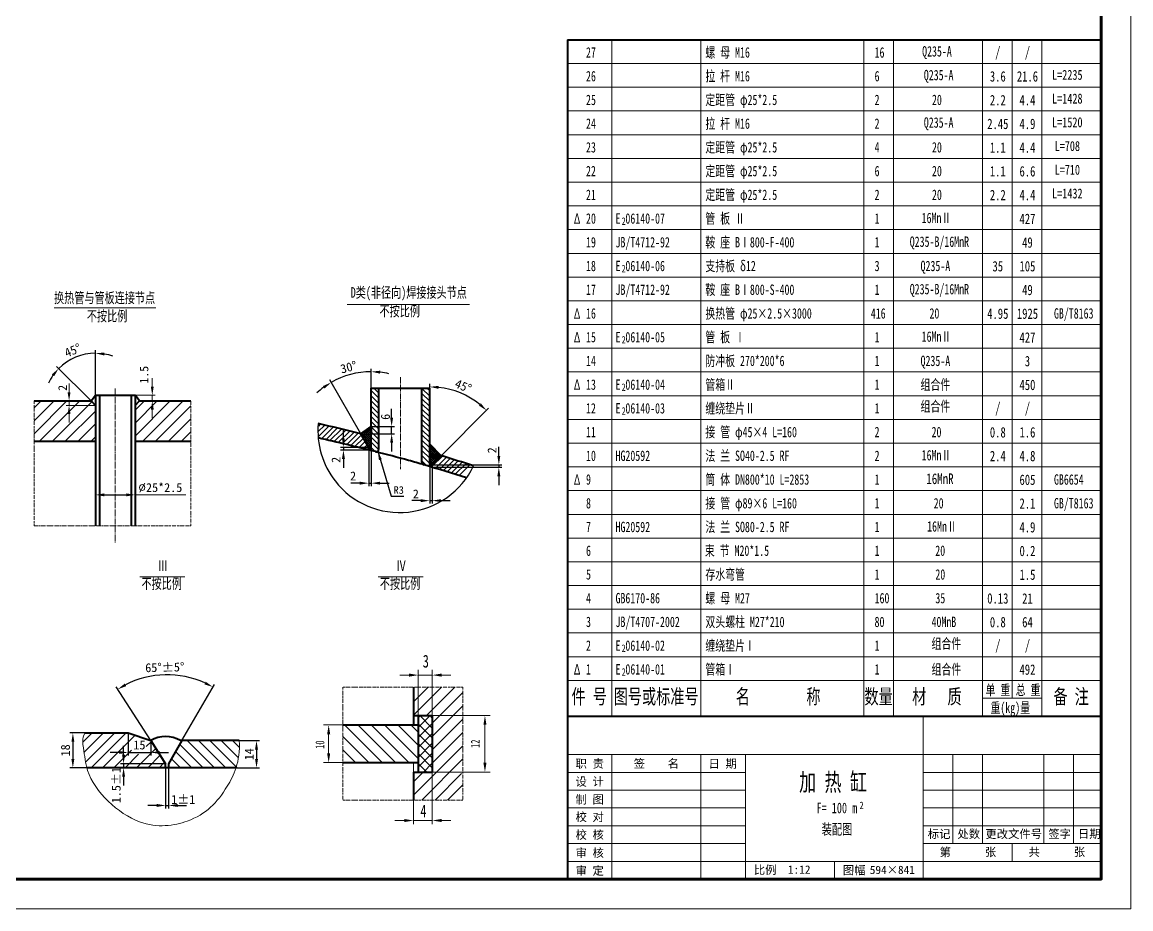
# Model space of a CAD drawing. Extents: x 0 to 23518, y -2902 to 4226.
# Drawn here: x 19031 to 23518, y -2902 to 686 of the extents above; entities that cross this region are included whole.
import ezdxf
from ezdxf.enums import TextEntityAlignment as Align

# ---------------------------------------------------------------- set-up
doc = ezdxf.new("R2010")
doc.units = 0
doc.header["$LTSCALE"] = 10
doc.header["$PDMODE"] = 1
for name, pattern in [('DASHDOT-M', [36, 30, -3, 0, -3]), ('JXX-S', [1.7, 0.9, -0.2, 0.1, -0.2, 0.1, -0.2]), ('ZXX-L', [3.28, 2.5, -0.3, 0.18, -0.3])]:
    doc.linetypes.add(name, pattern=pattern)
doc.layers.get('0').update_dxf_attribs({"color": 4, "linetype": 'CONTINUOUS'})
doc.layers.get('Defpoints').update_dxf_attribs({"linetype": 'CONTINUOUS'})
for name, color, linetype in [('5剖面线层', 2, 'CONTINUOUS'), ('CDR_DIM', 7, 'CONTINUOUS'), ('CDR_DWG3', 1, 'DASHDOT-M')]:
    doc.layers.add(name, color=color, linetype=linetype)
for name, color, linetype, lineweight in [('A 粗实线', 1, 'CONTINUOUS', 40), ('B 细实线', 7, 'CONTINUOUS', 18), ('C 文 字', 2, 'CONTINUOUS', 20), ('E 长中心线', 3, 'ZXX-L', 18), ('H 短双点线', 3, 'JXX-S', 18), ('J 标注尺寸', 2, 'CONTINUOUS', 18)]:
    doc.layers.add(name, color=color, linetype=linetype, lineweight=lineweight)
doc.styles.add('HZTXT', font='SIMFANG.TTF', dxfattribs={"width": 0.75})
doc.styles.get("Standard").update_dxf_attribs({"font": 'SIMFANG.TTF'})
doc.styles.add('style2', font='SIMFANG.TTF', dxfattribs={"width": 0.7})
doc.styles.add('标题中文', font='SIMFANG.TTF', dxfattribs={"width": 0.7})
doc.dimstyles.new('通用标注4.0', dxfattribs={"dimscale": 12, "dimtxt": 3, "dimasz": 3, "dimexe": 1, "dimexo": 0, "dimgap": 1, "dimtad": 1, "dimdec": 0, "dimzin": 0, "dimdsep": 46, "dimtxsty": 'Standard', "dimcen": 0, "dimadec": 0, "dimazin": 0, "dimtfac": 0.375, "dimtdec": 0, "dimtmove": 2, "dimatfit": 3, "dimfxl": 0, "dimtzin": 0, "dimarcsym": 0})

# ---------------------------------------------------------------- blocks, each defined once
blk = doc.blocks.new('*D66')
at = {"layer": 'C 文 字', "color": 0, "lineweight": -2}
for p, q in [((19551.3, -2221.2), (19411.3, -2003.4)), ((19677.5, -2221.2), (19808.7, -1993.9))]:
    blk.add_line(p, q, dxfattribs=at)
blk.add_arc((19617.8, -2324.6), 369.8, 65.5793, 117.1555, dxfattribs=at)
at = {"layer": 'C 文 字', "color": 0}
for points in [[(19452, -2000.7), (19446, -1990.3), (19417.8, -2013.5)], [(19773.4, -1982.5), (19767.9, -1993.2), (19802.7, -2004.3)]]:
    blk.add_solid(points, dxfattribs=at)
at = {"layer": 'Defpoints', "color": 0}
for p in [(19676.2, -1959.4), (19551.3, -2221.2), (19677.5, -2221.2), (19611.3, -2314.6), (19623.6, -2314.6)]:
    blk.add_point(p, dxfattribs=at)
at = {"layer": 'C 文 字', "color": 0, "insert": (19608.2, -1924.9), "char_height": 36, "attachment_point": 5, "rotation": 1.3674}
blk.add_mtext('65°±5°', dxfattribs=at)
blk = doc.blocks.new('*D67')
at = {"layer": 'C 文 字', "color": 0, "lineweight": -2}
for p, q in [((19285.4, -2189.9), (19224.1, -2189.9)), ((19236.1, -2225.9), (19236.1, -2295.3)), ((19292.8, -2331.3), (19224.1, -2331.3))]:
    blk.add_line(p, q, dxfattribs=at)
at = {"layer": 'C 文 字', "color": 0}
for points in [[(19230.1, -2225.9), (19242.1, -2225.9), (19236.1, -2189.9)], [(19230.1, -2295.3), (19242.1, -2295.3), (19236.1, -2331.3)]]:
    blk.add_solid(points, dxfattribs=at)
at = {"layer": 'Defpoints', "color": 0}
for p in [(19285.4, -2189.9), (19236.1, -2331.3), (19292.8, -2331.3)]:
    blk.add_point(p, dxfattribs=at)
at = {"layer": 'C 文 字', "color": 0, "insert": (19206.1, -2260.6), "char_height": 36, "attachment_point": 5, "rotation": 90}
blk.add_mtext('18', dxfattribs=at)
blk = doc.blocks.new('*D68')
at = {"layer": 'C 文 字', "color": 0, "lineweight": -2}
for p, q in [((19893.8, -2221.2), (19991.3, -2221.2)), ((19979.3, -2257.2), (19979.3, -2295.3)), ((19886.9, -2331.3), (19991.3, -2331.3))]:
    blk.add_line(p, q, dxfattribs=at)
at = {"layer": 'C 文 字', "color": 0}
for points in [[(19973.3, -2257.2), (19985.3, -2257.2), (19979.3, -2221.2)], [(19973.3, -2295.3), (19985.3, -2295.3), (19979.3, -2331.3)]]:
    blk.add_solid(points, dxfattribs=at)
at = {"layer": 'Defpoints', "color": 0}
for p in [(19893.8, -2221.2), (19886.9, -2331.3), (19979.3, -2331.3)]:
    blk.add_point(p, dxfattribs=at)
at = {"layer": 'C 文 字', "color": 0, "insert": (19949.3, -2276.2), "char_height": 36, "attachment_point": 5, "rotation": 90}
blk.add_mtext('14', dxfattribs=at)
blk = doc.blocks.new('*D69')
at = {"layer": 'C 文 字', "color": 0, "lineweight": -2}
for p, q in [((19459.5, -2189.9), (19459.5, -2281.2)), ((19551.3, -2221.2), (19551.3, -2281.2)), ((19423.5, -2269.2), (19387.5, -2269.2)), ((19459.5, -2269.2), (19551.3, -2269.2)), ((19587.3, -2269.2), (19623.3, -2269.2))]:
    blk.add_line(p, q, dxfattribs=at)
at = {"layer": 'C 文 字', "color": 0}
for points in [[(19423.5, -2263.2), (19423.5, -2275.2), (19459.5, -2269.2)], [(19587.3, -2263.2), (19587.3, -2275.2), (19551.3, -2269.2)]]:
    blk.add_solid(points, dxfattribs=at)
at = {"layer": 'Defpoints', "color": 0}
for p in [(19459.5, -2189.9), (19551.3, -2221.2), (19551.3, -2269.2)]:
    blk.add_point(p, dxfattribs=at)
at = {"layer": 'C 文 字', "color": 0, "insert": (19505.4, -2239.2), "char_height": 36, "attachment_point": 5}
blk.add_mtext('15', dxfattribs=at)
blk = doc.blocks.new('*D70')
at = {"layer": 'C 文 字', "color": 0, "lineweight": -2}
for p, q in [((19611.3, -2331.3), (19611.3, -2495.5)), ((19623.6, -2331.3), (19623.6, -2495.5)), ((19575.3, -2483.5), (19539.3, -2483.5)), ((19611.3, -2483.5), (19623.6, -2483.5)), ((19659.6, -2483.5), (19695.6, -2483.5))]:
    blk.add_line(p, q, dxfattribs=at)
at = {"layer": 'C 文 字', "color": 0}
for points in [[(19575.3, -2477.5), (19575.3, -2489.5), (19611.3, -2483.5)], [(19659.6, -2477.5), (19659.6, -2489.5), (19623.6, -2483.5)]]:
    blk.add_solid(points, dxfattribs=at)
at = {"layer": 'Defpoints', "color": 0}
for p in [(19611.3, -2331.3), (19623.6, -2331.3), (19623.6, -2483.5)]:
    blk.add_point(p, dxfattribs=at)
at = {"layer": 'C 文 字', "color": 0, "insert": (19682.9, -2459.1), "char_height": 36, "attachment_point": 5}
blk.add_mtext('1±1', dxfattribs=at)
blk = doc.blocks.new('*D71')
at = {"layer": 'C 文 字', "color": 0, "lineweight": -2}
for p, q in [((19441.3, -2278.6), (19441.3, -2242.6)), ((19611.3, -2314.6), (19429.3, -2314.6)), ((19611.3, -2331.3), (19429.3, -2331.3)), ((19441.3, -2314.6), (19441.3, -2331.3)), ((19441.3, -2367.3), (19441.3, -2403.3))]:
    blk.add_line(p, q, dxfattribs=at)
at = {"layer": 'C 文 字', "color": 0}
for points in [[(19435.3, -2278.6), (19447.3, -2278.6), (19441.3, -2314.6)], [(19435.3, -2367.3), (19447.3, -2367.3), (19441.3, -2331.3)]]:
    blk.add_solid(points, dxfattribs=at)
at = {"layer": 'Defpoints', "color": 0}
for p in [(19441.3, -2331.3), (19611.3, -2314.6), (19611.3, -2331.3)]:
    blk.add_point(p, dxfattribs=at)
at = {"layer": 'C 文 字', "color": 0, "insert": (19411.9, -2401.1), "char_height": 36, "attachment_point": 5, "rotation": 90}
blk.add_mtext('1.5±1', dxfattribs=at)
blk = doc.blocks.new('*X72')
at = {"color": 0}
for p, q in [((3245, 945), (3300.5, 1000.6)), ((3262.2, 933.9), (3322.2, 994)), ((3283.9, 927.4), (3343.8, 987.3)), ((3305.6, 920.7), (3365.4, 980.6)), ((3327.2, 914.1), (3386.9, 973.8)), ((3348.8, 907.4), (3408.4, 967.1)), ((3370.4, 900.7), (3429.9, 960.3)), ((3391.9, 894), (3451.4, 953.4))]:
    blk.add_line(p, q, dxfattribs=at)
blk = doc.blocks.new('*X73')
at = {"color": 0}
for p, q in [((3286, 414.7), (3286.3, 415)), ((3286, 403.3), (3292, 409.4)), ((3345.4, 348.6), (3286, 408)), ((3286, 392), (3297.6, 403.7)), ((3286, 380.7), (3303.3, 398.1)), ((3339.7, 342.9), (3286, 396.7)), ((3286, 369.4), (3309, 392.5)), ((3286, 358.1), (3314.7, 386.8)), ((3334, 337.3), (3286, 385.4)), ((3286, 346.8), (3320.4, 381.2)), ((3286, 335.5), (3326.1, 375.6)), ((3328.4, 331.6), (3286, 374.1)), ((3286, 324.2), (3331.8, 369.9)), ((3286, 312.8), (3337.4, 364.3)), ((3322.7, 326), (3286, 362.8)), ((3286, 301.5), (3343.1, 358.7)), ((3317.1, 320.3), (3286, 351.4)), ((3311.4, 314.7), (3286, 340.1)), ((3305.8, 309), (3286, 328.8)), ((3300.1, 303.3), (3286, 317.5)), ((3300, 292.2), (3286, 306.2)), ((3288.4, 292.7), (3348.8, 353.1)), ((3288.1, 292.8), (3286, 294.9)), ((3297.1, 290.1), (3300, 292.9))]:
    blk.add_line(p, q, dxfattribs=at)
blk = doc.blocks.new('*X74')
at = {"color": 0}
for p, q in [((2877.2, 443.4), (2821.2, 499.4)), ((2822.4, 494.1), (2841.1, 512.9)), ((2826.5, 487), (2875.9, 536.3)), ((2877.2, 454.8), (2827.9, 504)), ((2830.6, 479.8), (2877.2, 526.3)), ((2877.2, 466.1), (2834.7, 508.6)), ((2834.8, 472.6), (2877.2, 515)), ((2838.9, 465.4), (2877.2, 503.7)), ((2877.2, 477.4), (2841.4, 513.1)), ((2843.1, 458.3), (2877.2, 492.4)), ((2877.2, 488.7), (2848.2, 517.7)), ((2877.2, 500), (2855, 522.2)), ((2877.2, 511.3), (2861.7, 526.8)), ((2877.2, 522.6), (2868.5, 531.3)), ((2877.2, 534), (2875.2, 535.9)), ((2877.2, 432.1), (2832.2, 477.1)), ((2847.2, 451.1), (2877.2, 481)), ((2877.2, 420.8), (2847.6, 450.3)), ((2851.3, 443.9), (2877.2, 469.7)), ((2855.5, 436.7), (2877.2, 458.4)), ((2859.6, 429.6), (2877.2, 447.1)), ((2863.2, 421.8), (2877.2, 435.8)), ((2863.2, 410.5), (2877.2, 424.5)), ((2877.2, 409.5), (2863.2, 423.5)), ((2866.8, 408.5), (2863.2, 412.2)), ((2871.4, 407.4), (2877.2, 413.2))]:
    blk.add_line(p, q, dxfattribs=at)
blk = doc.blocks.new('*D75')
at = {"layer": 'C 文 字', "color": 0, "lineweight": -2}
for p, q in [((20443.7, -794.8), (20443.7, -716.6)), ((20401.2, -979.4), (20275.5, -761.6))]:
    blk.add_line(p, q, dxfattribs=at)
for start, end in [(90, 120), (77.2733, 83.6366), (126.3634, 132.7267)]:
    blk.add_arc((20443.7, -1052.9), 324.3, start, end, dxfattribs=at)
at = {"layer": 'C 文 字', "color": 0}
for points in [[(20479.3, -736.5), (20479.9, -724.6), (20443.7, -728.6)], [(20248.1, -786.7), (20254.7, -796.7), (20281.5, -772)]]:
    blk.add_solid(points, dxfattribs=at)
at = {"layer": 'Defpoints', "color": 0}
for p in [(20387.3, -733.5), (20443.7, -794.8), (20401.2, -979.4), (20433.3, -1034.9), (20443.7, -1047.9)]:
    blk.add_point(p, dxfattribs=at)
at = {"layer": 'C 文 字', "color": 0, "insert": (20352, -710.6), "char_height": 36, "attachment_point": 5, "rotation": 15}
blk.add_mtext('30°', dxfattribs=at)
blk = doc.blocks.new('*D76')
at = {"layer": 'C 文 字', "color": 0, "lineweight": -2}
for p, q in [((20680.1, -794.8), (20680.1, -777.9)), ((20727, -1068.5), (20918.8, -876.8))]:
    blk.add_line(p, q, dxfattribs=at)
blk.add_arc((20680.1, -1115.4), 325.5, 51.3399, 83.6601, dxfattribs=at)
at = {"layer": 'C 文 字', "color": 0}
for points in [[(20715.7, -797.9), (20716.4, -785.9), (20680.1, -789.9)], [(20887.4, -856.8), (20879.4, -865.7), (20910.3, -885.3)]]:
    blk.add_solid(points, dxfattribs=at)
at = {"layer": 'Defpoints', "color": 0}
for p in [(20680.1, -794.8), (20842.9, -833.5), (20727, -1068.5), (20680.1, -1112.3), (20690.5, -1105.1)]:
    blk.add_point(p, dxfattribs=at)
at = {"layer": 'C 文 字', "color": 0, "insert": (20816.1, -787), "char_height": 36, "attachment_point": 5, "rotation": 337.5}
blk.add_mtext('45°', dxfattribs=at)
blk = doc.blocks.new('*D78')
at = {"layer": 'C 文 字', "color": 0, "lineweight": -2}
for p, q in [((20433.3, -1045.3), (20433.3, -1191.6)), ((20443.7, -1047.9), (20443.7, -1191.6)), ((20397.3, -1179.6), (20361.3, -1179.6)), ((20433.3, -1179.6), (20443.7, -1179.6)), ((20479.7, -1179.6), (20515.7, -1179.6))]:
    blk.add_line(p, q, dxfattribs=at)
at = {"layer": 'C 文 字', "color": 0}
for points in [[(20397.3, -1173.6), (20397.3, -1185.6), (20433.3, -1179.6)], [(20479.7, -1173.6), (20479.7, -1185.6), (20443.7, -1179.6)]]:
    blk.add_solid(points, dxfattribs=at)
at = {"layer": 'Defpoints', "color": 0}
for p in [(20433.3, -1045.3), (20443.7, -1047.9), (20443.7, -1179.6)]:
    blk.add_point(p, dxfattribs=at)
at = {"layer": 'C 文 字', "color": 0, "insert": (20370.2, -1150.6), "char_height": 36, "attachment_point": 5}
blk.add_mtext('2', dxfattribs=at)
blk = doc.blocks.new('*D79')
at = {"layer": 'C 文 字', "color": 0, "lineweight": -2}
for p, q in [((20331.1, -998.9), (20331.1, -962.9)), ((20433.3, -1034.9), (20319.1, -1034.9)), ((20433.3, -1045.6), (20319.1, -1045.6)), ((20331.1, -1034.9), (20331.1, -1045.6)), ((20331.1, -1081.6), (20331.1, -1117.6))]:
    blk.add_line(p, q, dxfattribs=at)
at = {"layer": 'C 文 字', "color": 0}
for points in [[(20325.1, -998.9), (20337.1, -998.9), (20331.1, -1034.9)], [(20325.1, -1081.6), (20337.1, -1081.6), (20331.1, -1045.6)]]:
    blk.add_solid(points, dxfattribs=at)
at = {"layer": 'Defpoints', "color": 0}
for p in [(20331.1, -1045.6), (20433.3, -1034.9), (20433.3, -1045.6)]:
    blk.add_point(p, dxfattribs=at)
at = {"layer": 'C 文 字', "color": 0, "insert": (20301.2, -1085.3), "char_height": 36, "attachment_point": 5, "rotation": 90}
blk.add_mtext('2', dxfattribs=at)
blk = doc.blocks.new('*D80')
at = {"layer": 'C 文 字', "color": 0, "lineweight": -2}
for p, q in [((20680.1, -1112.3), (20680.1, -1262.3)), ((20690.5, -1115.4), (20690.5, -1262.3)), ((20644.1, -1250.3), (20608.1, -1250.3)), ((20680.1, -1250.3), (20690.5, -1250.3)), ((20726.5, -1250.3), (20762.5, -1250.3))]:
    blk.add_line(p, q, dxfattribs=at)
at = {"layer": 'C 文 字', "color": 0}
for points in [[(20644.1, -1244.3), (20644.1, -1256.3), (20680.1, -1250.3)], [(20726.5, -1244.3), (20726.5, -1256.3), (20690.5, -1250.3)]]:
    blk.add_solid(points, dxfattribs=at)
at = {"layer": 'Defpoints', "color": 0}
for p in [(20680.1, -1112.3), (20690.5, -1115.4), (20690.5, -1250.3)]:
    blk.add_point(p, dxfattribs=at)
at = {"layer": 'C 文 字', "color": 0, "insert": (20624.1, -1223.2), "char_height": 36, "attachment_point": 5}
blk.add_mtext('2', dxfattribs=at)
blk = doc.blocks.new('*D81')
at = {"layer": 'C 文 字', "color": 0, "lineweight": -2}
for p, q in [((20960.1, -1069), (20960.1, -1033)), ((20690.5, -1115.4), (20972.1, -1115.4)), ((20690.6, -1105), (20972.1, -1105)), ((20960.1, -1105), (20960.1, -1115.4)), ((20960.1, -1151.4), (20960.1, -1187.4))]:
    blk.add_line(p, q, dxfattribs=at)
at = {"layer": 'C 文 字', "color": 0}
for points in [[(20954.1, -1069), (20966.1, -1069), (20960.1, -1105)], [(20954.1, -1151.4), (20966.1, -1151.4), (20960.1, -1115.4)]]:
    blk.add_solid(points, dxfattribs=at)
at = {"layer": 'Defpoints', "color": 0}
for p in [(20690.5, -1115.4), (20690.6, -1105), (20960.1, -1115.4)]:
    blk.add_point(p, dxfattribs=at)
at = {"layer": 'C 文 字', "color": 0, "insert": (20932.4, -1046.6), "char_height": 36, "attachment_point": 5, "rotation": 90}
blk.add_mtext('2', dxfattribs=at)
blk = doc.blocks.new('*D82')
at = {"layer": 'C 文 字', "color": 0, "lineweight": -2}
for p, q in [((20526.2, -914.8), (20526.2, -878.8)), ((20401.2, -979.4), (20538.2, -979.4)), ((20443.7, -950.8), (20538.2, -950.8)), ((20526.2, -979.4), (20526.2, -950.8)), ((20526.2, -1015.4), (20526.2, -1051.4))]:
    blk.add_line(p, q, dxfattribs=at)
at = {"layer": 'C 文 字', "color": 0}
for points in [[(20520.2, -914.8), (20532.2, -914.8), (20526.2, -950.8)], [(20520.2, -1015.4), (20532.2, -1015.4), (20526.2, -979.4)]]:
    blk.add_solid(points, dxfattribs=at)
at = {"layer": 'Defpoints', "color": 0}
for p in [(20401.2, -979.4), (20443.7, -950.8), (20526.2, -950.8)]:
    blk.add_point(p, dxfattribs=at)
at = {"layer": 'C 文 字', "color": 0, "insert": (20501.2, -911.2), "char_height": 36, "attachment_point": 5, "rotation": 90}
blk.add_mtext('6', dxfattribs=at)
blk = doc.blocks.new('*D88')
at = {"layer": 'C 文 字', "color": 0, "lineweight": -2}
for p, q in [((19327.6, -823.9), (19327.6, -642)), ((19309.7, -846.7), (19170.2, -707.2))]:
    blk.add_line(p, q, dxfattribs=at)
for start, end in [(90, 135), (70.3947, 80.1973), (144.8027, 154.6053)]:
    blk.add_arc((19327.6, -864.7), 210.7, start, end, dxfattribs=at)
at = {"layer": 'C 文 字', "color": 0}
for points in [[(19363, -663.1), (19364, -651.1), (19327.6, -654)], [(19150.9, -739.4), (19160, -747.1), (19178.6, -715.7)]]:
    blk.add_solid(points, dxfattribs=at)
at = {"layer": 'Defpoints', "color": 0}
for p in [(19273.1, -661.2), (19309.7, -846.7), (19327.6, -823.9), (19327.6, -864.7), (19327.6, -1352.8)]:
    blk.add_point(p, dxfattribs=at)
at = {"layer": 'C 文 字', "color": 0, "insert": (19235.5, -642.3), "char_height": 36, "attachment_point": 5, "rotation": 22.5}
blk.add_mtext('45°', dxfattribs=at)
blk = doc.blocks.new('*D120')
at = {"layer": 'C 文 字', "color": 0, "lineweight": -2}
for p, q in [((19327.6, -1226.9), (19327.6, -1214.9)), ((19363.6, -1226.9), (19451.8, -1226.9)), ((19487.8, -1226.9), (19487.8, -1214.9))]:
    blk.add_line(p, q, dxfattribs=at)
at = {"layer": 'C 文 字', "color": 0}
for points in [[(19363.6, -1220.9), (19363.6, -1232.9), (19327.6, -1226.9)], [(19451.8, -1220.9), (19451.8, -1232.9), (19487.8, -1226.9)]]:
    blk.add_solid(points, dxfattribs=at)
at = {"layer": 'Defpoints', "color": 0}
for p in [(19327.6, -1226.9), (19487.8, -1226.9), (19487.8, -1226.9)]:
    blk.add_point(p, dxfattribs=at)
at = {"layer": 'C 文 字', "color": 0, "insert": (19590.1, -1197.7), "char_height": 36, "attachment_point": 5}
blk.add_mtext('{\\Ftxt.shx;%%c}25*2.5', dxfattribs=at)

msp = doc.modelspace()

# ---------------------------------------------------------------- hatches: boundary and pattern name
at = {"layer": '5剖面线层'}
h = msp.add_hatch(dxfattribs=at)
h.set_pattern_fill('ANSI37', color=256, scale=8.925, style=0)
h.set_pattern_definition([(135, (45106.8, -5467.19), (20.037196, 20.037196), []), (45, (45106.8, -5467.19), (20.037196, -20.037196), [])])
h.paths.add_polyline_path([(20633.7, -2348.2), (20690.8, -2348.2), (20690.8, -2119.7), (20633.7, -2119.7)])
at = {"layer": 'B 细实线'}
h = msp.add_hatch(dxfattribs=at)
h.set_pattern_fill('ANSI31', color=256, scale=2.4225, style=0)
h.set_pattern_definition([(45, (-9712.396, -3456.808), (-26.105605, 26.105605), [])])
h.paths.add_polyline_path([(19327.6, -1010), (19327.6, -864.7), (19309.7, -846.7), (19079.5, -846.7), (19079.5, -1010)])
h.paths.add_polyline_path([(19714, -1010), (19714, -846.7), (19505.8, -846.7), (19487.8, -864.7), (19487.8, -1010)])

# ---------------------------------------------------------------- linework, layer by layer
at = {"color": 0}
for p, q in [((20474.7, -835.8), (20443.7, -804.7)), ((20474.7, -814.8), (20454.7, -794.8)), ((20680.1, -827.4), (20649, -796.3)), ((20680.1, -806.4), (20668.4, -794.8)), ((20474.7, -856.7), (20443.7, -825.6)), ((20474.7, -877.6), (20443.7, -846.5)), ((20680.1, -848.3), (20649, -817.2)), ((20680.1, -869.2), (20649, -838.1)), ((20474.7, -898.5), (20443.7, -867.5)), ((20474.7, -919.5), (20443.7, -888.4)), ((20680.1, -890.1), (20649, -859.1)), ((20680.1, -911.1), (20649, -880)), ((20231, -948.3), (20238.5, -940.8)), ((20474.7, -940.4), (20443.7, -909.3)), ((20474.7, -961.3), (20443.7, -930.2)), ((20680.1, -932), (20649, -900.9)), ((20680.1, -952.9), (20649, -921.9)), ((20227.9, -972.3), (20255.5, -944.7)), ((20228.8, -992.3), (20272.5, -948.6)), ((20242.4, -999.7), (20289.5, -952.6)), ((20259.4, -1003.6), (20306.4, -956.5)), ((20276.4, -1007.5), (20323.4, -960.5)), ((20293.4, -1011.4), (20340.3, -964.6)), ((20310.4, -1015.4), (20357.1, -968.6)), ((20327.3, -1019.4), (20374, -972.7)), ((20344.2, -1023.5), (20390.8, -976.8)), ((20361, -1027.5), (20404.1, -984.4)), ((20471.9, -979.4), (20443.7, -951.2)), ((20474.7, -1003.2), (20443.7, -972.1)), ((20474.7, -982.2), (20471.9, -979.4)), ((20680.1, -973.9), (20649, -942.8)), ((20680.1, -994.8), (20649, -963.7)), ((20680.1, -1015.7), (20649, -984.6)), ((20377.9, -1031.6), (20411.8, -997.7)), ((20394.7, -1035.7), (20419.5, -1010.9)), ((20411.5, -1039.9), (20427.1, -1024.2)), ((20474.7, -1024.1), (20443.7, -993)), ((20474.7, -1045), (20443.7, -1013.9)), ((20680.1, -1036.6), (20649, -1005.6)), ((20680.1, -1057.6), (20649, -1026.5)), ((20428.2, -1044), (20433.3, -1039)), ((20461.1, -1052.3), (20443.7, -1034.9)), ((20680.1, -1078.5), (20649, -1047.4)), ((20680.1, -1099.4), (20649, -1068.3)), ((20668.7, -1108.9), (20649, -1089.3))]:
    msp.add_line(p, q, dxfattribs=at)
at = {"layer": 'A 粗实线'}
for p, q in [((21237.9, 614.3), (21237.9, -2121.7)), ((21237.9, 614.3), (23397.9, 614.3)), ((20443.7, -1047.9), (20443.7, -794.8)), ((20443.7, -794.8), (20680.1, -794.8)), ((20474.7, -1040.9), (20474.7, -794.8)), ((20649, -1094.4), (20649, -794.8)), ((20680.1, -1112.3), (20680.1, -794.8)), ((19079.5, -846.7), (19309.7, -846.7)), ((19309.7, -846.7), (19327.6, -823.9)), ((19327.6, -864.7), (19309.7, -846.7)), ((19327.6, -823.9), (19327.6, -1352.8)), ((19327.6, -823.9), (19487.8, -823.9)), ((19343.6, -823.9), (19343.6, -1352.8)), ((19471.8, -823.9), (19471.8, -1352.8)), ((19487.8, -823.9), (19487.8, -1352.8)), ((19505.8, -846.7), (19487.8, -823.9)), ((19487.8, -864.7), (19505.8, -846.7)), ((19505.8, -846.7), (19714, -846.7)), ((20401.2, -979.4), (20443.7, -950.8)), ((20401.2, -979.4), (20443.7, -950.8)), ((20433.3, -1034.9), (20401.2, -979.4)), ((20443.7, -950.8), (20443.7, -979.4)), ((19079.5, -1010), (19327.6, -1010)), ((19487.8, -1010), (19714, -1010)), ((20727, -1068.5), (20680.1, -1022.1)), ((20433.3, -1045.3), (20433.3, -1034.9)), ((20690.5, -1105.1), (20727, -1068.5)), ((20690.5, -1115.4), (20690.5, -1105.1)), ((20614.6, -2005.5), (20614.6, -2157.8)), ((20614.6, -2119.7), (20690.8, -2119.7)), ((20633.7, -2119.7), (20633.7, -2348.2)), ((20690.8, -2119.7), (20690.8, -2348.2)), ((21237.9, -2121.7), (23397.9, -2121.7)), ((19285.4, -2189.9), (19459.5, -2189.9)), ((19459.5, -2189.9), (19551.3, -2221.2)), ((20329, -2157.8), (20633.7, -2157.8)), ((19551.3, -2221.2), (19611.3, -2314.6)), ((19677.5, -2221.2), (19623.6, -2314.6)), ((19909.7, -2221.2), (19671.4, -2221.2)), ((19895.4, -2331.3), (19292.8, -2331.3)), ((19611.3, -2331.3), (19611.3, -2314.6)), ((19623.6, -2314.6), (19623.6, -2331.3)), ((20329, -2310.1), (20633.7, -2310.1)), ((20614.6, -2348.2), (20614.6, -2462.5)), ((20614.6, -2348.2), (20690.8, -2348.2))]:
    msp.add_line(p, q, dxfattribs=at)
at = {"layer": 'A 粗实线', "color": 1}
msp.add_line((21237.9, -2121.7), (21237.9, -2781.7), dxfattribs=at)
at = {"layer": 'A 粗实线', "color": 5, "lineweight": 80}
msp.add_lwpolyline([(13725.9, -2781.7), (23397.9, -2781.7), (23397.9, 4106.3), (13725.9, 4106.3)], close=True, dxfattribs=at)
at = {"layer": 'A 粗实线'}
for centre, radius, start, end in [((18160, -10076), 9368.7, 76.15905, 77.24057), ((18160, -10134), 9368.7, 75.78649, 77.24051), ((20463.2, -1040.9), 11.6, 255.7865, 0), ((18160, -10134), 9368.7, 74.93604, 75.78649), ((17992, -10029.1), 9368.7, 72.19065, 73.0306), ((17992, -10087.1), 9368.7, 73.47193, 73.86971), ((20660.6, -1094.4), 11.6, 180, 253.4719), ((17992, -10087.1), 9368.7, 72.37377, 73.47193), ((19611.3, -2324.5), 119.5, 59.8223, 120.1777)]:
    msp.add_arc(centre, radius, start, end, dxfattribs=at)
at = {"layer": 'B 细实线'}
for p, q in [((21417.9, -2121.7), (21417.9, 614.3)), ((21777.9, -2121.7), (21777.9, 614.3)), ((22437.9, -2121.7), (22437.9, 614.3)), ((22557.9, -2121.7), (22557.9, 614.3)), ((22917.9, -2121.7), (22917.9, 614.3)), ((23037.9, -2049.7), (23037.9, 614.3)), ((23157.9, -2121.7), (23157.9, 614.3)), ((21237.9, 518.3), (23397.9, 518.3)), ((21237.9, 422.3), (23397.9, 422.3)), ((21237.9, 326.3), (23397.9, 326.3)), ((21237.9, 230.3), (23397.9, 230.3)), ((21237.9, 134.3), (23397.9, 134.3)), ((21237.9, 38.3), (23397.9, 38.3)), ((21237.9, -57.7), (23397.9, -57.7)), ((21237.9, -153.7), (23397.9, -153.7)), ((21237.9, -249.7), (23397.9, -249.7)), ((21237.9, -345.7), (23397.9, -345.7)), ((21237.9, -441.7), (23397.9, -441.7)), ((21237.9, -537.7), (23397.9, -537.7)), ((21237.9, -633.7), (23397.9, -633.7)), ((21237.9, -729.7), (23397.9, -729.7)), ((21237.9, -825.7), (23397.9, -825.7)), ((21237.9, -921.7), (23397.9, -921.7)), ((21237.9, -1017.7), (23397.9, -1017.7)), ((21237.9, -1113.7), (23397.9, -1113.7)), ((21237.9, -1209.7), (23397.9, -1209.7)), ((21237.9, -1305.7), (23397.9, -1305.7)), ((21237.9, -1401.7), (23397.9, -1401.7)), ((21237.9, -1497.7), (23397.9, -1497.7)), ((21237.9, -1593.7), (23397.9, -1593.7)), ((21237.9, -1689.7), (23397.9, -1689.7)), ((21237.9, -1785.7), (23397.9, -1785.7)), ((21237.9, -1881.7), (23397.9, -1881.7)), ((20596.2, -1956.2), (20558.7, -1956.2)), ((20633.7, -2119.7), (20633.7, -1934.8)), ((20633.7, -1956.2), (20690.8, -1956.2)), ((20690.8, -2119.7), (20690.8, -1934.8)), ((20728.3, -1956.2), (20765.8, -1956.2)), ((20614.6, -2064.8), (20673.9, -2005.5)), ((20727.7, -2005.5), (20614.6, -2118.6)), ((20667.4, -2119.7), (20781.6, -2005.5)), ((21237.9, -1977.7), (23397.9, -1977.7)), ((20814.9, -2026), (20690.8, -2150.2)), ((22917.9, -2049.7), (23157.9, -2049.7)), ((20690.8, -2204), (20814.6, -2080.2)), ((20690.8, -2119.7), (20925.2, -2119.7)), ((20814.6, -2134.1), (20690.8, -2257.9)), ((22677.9, -2121.7), (22677.9, -2781.7)), ((20358.8, -2157.8), (20249.8, -2157.8)), ((20271.3, -2195.3), (20271.3, -2272.7)), ((20488.3, -2310.1), (20336, -2157.8)), ((20389.8, -2157.8), (20542.1, -2310.1)), ((20596, -2310.1), (20443.7, -2157.8)), ((20497.5, -2157.8), (20633.7, -2294)), ((20633.7, -2240.1), (20551.4, -2157.8)), ((20633.7, -2187.5), (20604, -2157.8)), ((20690.8, -2311.8), (20814.6, -2188)), ((20903.8, -2157.2), (20903.8, -2310.7)), ((20329, -2204.7), (20434.4, -2310.1)), ((20814.6, -2241.8), (20614.6, -2441.8)), ((20380.6, -2310.1), (20329, -2258.6)), ((21237.9, -2277.7), (23397.9, -2277.7)), ((21417.9, -2277.7), (21417.9, -2781.7)), ((21777.9, -2277.7), (21777.9, -2781.7)), ((21957.9, -2277.7), (21957.9, -2781.7)), ((22797.9, -2277.7), (22797.9, -2637.7)), ((22917.9, -2277.7), (22917.9, -2637.7)), ((23165.6, -2277.7), (23165.6, -2637.7)), ((23285.6, -2277.7), (23285.6, -2637.7)), ((20410.4, -2310.1), (20249.8, -2310.1)), ((20614.6, -2310.1), (20614.6, -2559.6)), ((20647.8, -2462.5), (20814.9, -2295.3)), ((20614.6, -2387.9), (20654.3, -2348.2)), ((20690.8, -2348.2), (20925.2, -2348.2)), ((20690.8, -2348.2), (20690.8, -2559.7)), ((20809.4, -2354.7), (20701.7, -2462.5)), ((21237.9, -2349.7), (21957.9, -2349.7)), ((22677.9, -2349.7), (23397.9, -2349.7)), ((20814.6, -2400.5), (20752.6, -2462.5)), ((21237.9, -2421.7), (21957.9, -2421.7)), ((22677.9, -2421.7), (23397.9, -2421.7)), ((21237.9, -2493.7), (21957.9, -2493.7)), ((22677.9, -2493.7), (23397.9, -2493.7)), ((20577.2, -2544.5), (20539.7, -2544.5)), ((20690.8, -2544.5), (20614.6, -2544.5)), ((20728.3, -2544.5), (20765.8, -2544.5)), ((21237.9, -2565.7), (21957.9, -2565.7)), ((22677.9, -2565.7), (23397.9, -2565.7)), ((21237.9, -2637.7), (21957.9, -2637.7)), ((22677.9, -2637.7), (23397.9, -2637.7)), ((23037.9, -2709.7), (23037.9, -2637.7)), ((21237.9, -2709.7), (23397.9, -2709.7)), ((22317.9, -2709.7), (22317.9, -2781.7))]:
    msp.add_line(p, q, dxfattribs=at)
msp.add_lwpolyline([(13425.9, -2901.7), (23517.9, -2901.7), (23517.9, 4226.3), (13425.9, 4226.3)], close=True, dxfattribs=at)
msp.add_open_spline([(19285.4, -2189.9), (19271.8, -2214.1), (19282.9, -2266.7), (19293.2, -2401.7), (19497.6, -2588.9), (19744.5, -2550.5), (19848.9, -2442.6), (19913.5, -2308.6), (19909.7, -2221.2)], degree=3, knots=[40.216981, 40.216981, 40.216981, 40.216981, 105.360349, 224.02849, 584.160136, 885.021441, 1320.88243, 1607.600829, 1607.600829, 1607.600829, 1607.600829], dxfattribs=at)
for points in [[(20596.2, -1949.9), (20596.2, -1962.4), (20633.7, -1956.2)], [(20728.3, -1949.9), (20728.3, -1962.4), (20690.8, -1956.2)], [(20910.1, -2157.2), (20897.6, -2157.2), (20903.8, -2119.7)], [(20277.5, -2195.3), (20265, -2195.3), (20271.3, -2157.8)], [(20277.5, -2272.7), (20265, -2272.7), (20271.3, -2310.1)], [(20910.1, -2310.7), (20897.6, -2310.7), (20903.8, -2348.2)], [(20577.2, -2538.2), (20577.2, -2550.7), (20614.6, -2544.5)], [(20728.3, -2538.2), (20728.3, -2550.7), (20690.8, -2544.5)]]:
    msp.add_solid(points, dxfattribs=at)
at = {"layer": 'C 文 字'}
for p, q in [((19487.8, -1226.9), (19693.3, -1226.9)), ((19275.8, -2228), (19314, -2189.9)), ((19281.4, -2268.2), (19359.8, -2189.9)), ((19287.6, -2307.9), (19405.6, -2189.9)), ((19309.9, -2331.3), (19451.4, -2189.9)), ((19355.7, -2331.3), (19487.6, -2199.4)), ((19533.3, -2245.3), (19553.7, -2224.9)), ((19763.4, -2331.3), (19668.6, -2236.6)), ((19809.2, -2331.3), (19699, -2221.2)), ((19855, -2331.3), (19744.8, -2221.2)), ((19900.8, -2331.3), (19790.6, -2221.2)), ((19905.8, -2290.6), (19836.4, -2221.2)), ((19909.9, -2248.9), (19882.2, -2221.2)), ((19401.5, -2331.3), (19473.1, -2259.7)), ((19447.3, -2331.3), (19502.2, -2276.4)), ((19493.1, -2331.3), (19571.6, -2252.8)), ((19538.9, -2331.3), (19589.5, -2280.7)), ((19717.6, -2331.3), (19651.9, -2265.6)), ((19584.7, -2331.3), (19607.4, -2308.6)), ((19626, -2331.3), (19623.6, -2328.9)), ((19671.8, -2331.3), (19635.1, -2294.6))]:
    msp.add_line(p, q, dxfattribs=at)
at = {"layer": 'CDR_DIM'}
for start, end in [(174.9855, 217.8915), (217.8915, 334.6133)]:
    msp.add_arc((20558.6, -967.6), 330.8, start, end, dxfattribs=at)
at = {"layer": 'CDR_DWG3'}
msp.add_line((20433.3, -1034.9), (20401.2, -979.4), dxfattribs=at)
at = {"layer": 'E 长中心线'}
for p, q in [((20561.9, -750.8), (20561.9, -1123.6)), ((19407.7, -797.1), (19407.7, -1421.6))]:
    msp.add_line(p, q, dxfattribs=at)
at = {"layer": 'H 短双点线'}
for p, q in [((19079.5, -846.7), (19079.5, -1010)), ((19714, -1352.8), (19714, -846.7)), ((19079.5, -1010), (19079.5, -1352.8)), ((19079.5, -1352.8), (19487.8, -1352.8)), ((19487.8, -1352.8), (19714, -1352.8)), ((20814.6, -2005.5), (20329, -2005.5)), ((20329, -2005.5), (20329, -2462.5)), ((20814.6, -2005.5), (20814.6, -2462.5)), ((20814.6, -2462.5), (20329, -2462.5))]:
    msp.add_line(p, q, dxfattribs=at)
at = {"layer": 'J 标注尺寸'}
for p, q in [((19160.3, -469.8), (19571.6, -469.8)), ((20346.3, -456.4), (20841.7, -456.4)), ((19557.5, -789), (19557.5, -754.1)), ((19220.7, -811.9), (19220.7, -777)), ((19309.7, -846.7), (19209, -846.7)), ((19220.7, -846.7), (19220.7, -864.7)), ((19487.8, -823.9), (19569.1, -823.9)), ((19505.8, -846.7), (19569.1, -846.7)), ((19557.5, -823.9), (19557.5, -846.7)), ((19327.6, -864.7), (19209, -864.7)), ((19557.5, -881.6), (19557.5, -916.5)), ((19220.7, -899.6), (19220.7, -934.4)), ((19506.6, -1558), (19688.6, -1558)), ((20471.4, -1558), (20653.4, -1558))]:
    msp.add_line(p, q, dxfattribs=at)
for points in [[(19551.6, -789), (19563.3, -789), (19557.5, -823.9)], [(19214.8, -811.9), (19226.5, -811.9), (19220.7, -846.7)], [(19551.6, -881.6), (19563.3, -881.6), (19557.5, -846.7)], [(19214.8, -899.6), (19226.5, -899.6), (19220.7, -864.7)]]:
    msp.add_solid(points, dxfattribs=at)

# ---------------------------------------------------------------- block references
at = {"layer": 'CDR_DIM', "xscale": 0.7398399999998219, "yscale": 0.7398399999996286, "zscale": 0.7398399999999999}
for name, p in [('*X74', (18315, -1348.2)), ('*X73', (18249, -1329.4)), ('*X72', (18289.7, -1810.2))]:
    msp.add_blockref(name, p, dxfattribs=at)

# ---------------------------------------------------------------- texts
at = {"layer": 'C 文 字', "style": 'HZTXT', "width": 0.75}
for s, height, p in [('/', 42, (22979.5, 561.9)), ('/', 42, (23099.5, 561.9)), ('3.6', 42, (22979.5, 465.9)), ('21.6', 42, (23099.5, 465.9)), ('L=2235', 40.32, (23260.8, 472.2)), ('2.2', 42, (22979.5, 369.9)), ('4.4', 42, (23099.5, 369.9)), ('L=1428', 40.32, (23260.8, 376.2)), ('2.45', 42, (22979.5, 273.9)), ('4.9', 42, (23099.5, 273.9)), ('L=1520', 40.32, (23260.8, 280.2)), ('1.1', 42, (22979.5, 177.9)), ('4.4', 42, (23099.5, 177.9)), ('L=708', 40.32, (23260.8, 184.2)), ('1.1', 42, (22979.5, 81.9)), ('6.6', 42, (23099.5, 81.9)), ('L=710', 40.32, (23260.8, 88.2)), ('2.2', 42, (22979.5, -14.1)), ('4.4', 42, (23099.5, -14.1)), ('L=1432', 40.32, (23260.8, -7.8)), ('427', 42, (23099.5, -110.1)), ('49', 42, (23099.5, -206.1)), ('35', 42, (22979.5, -302.1)), ('105', 42, (23099.5, -302.1)), ('49', 42, (23099.5, -398.1)), ('4.95', 42, (22979.5, -494.1)), ('1925', 42, (23099.5, -494.1)), ('427', 42, (23099.5, -590.1)), ('3', 42, (23099.5, -686.1)), ('450', 42, (23099.5, -782.1)), ('/', 42, (22979.5, -878.1)), ('/', 42, (23099.5, -878.1)), ('0.8', 42, (22979.5, -974.1)), ('1.6', 42, (23099.5, -974.1)), ('2.4', 42, (22979.5, -1070.1)), ('4.8', 42, (23099.5, -1070.1)), ('605', 42, (23099.5, -1166.1)), ('2.1', 42, (23099.5, -1262.1)), ('4.9', 42, (23099.5, -1358.1)), ('0.2', 42, (23099.5, -1454.1)), ('1.5', 42, (23099.5, -1550.1)), ('0.13', 42, (22979.5, -1646.1)), ('21', 42, (23099.5, -1646.1)), ('0.8', 42, (22979.5, -1742.1)), ('64', 42, (23099.5, -1742.1)), ('/', 42, (22979.5, -1838.1)), ('/', 42, (23099.5, -1838.1)), ('492', 42, (23099.5, -1934.1))]:
    msp.add_text(s, height=height, dxfattribs=at).set_placement(p, align=Align.MIDDLE)
at = {"layer": 'C 文 字'}
for s, height, p in [('1.5', 34.88, (19541.7, -776.3)), ('2', 34.9, (19211.8, -805.7))]:
    msp.add_text(s, height=height, rotation=90, dxfattribs=at).set_placement(p)
at = {"layer": 'C 文 字', "style": '标题中文', "oblique": 0.5}
msp.add_text('职 责', height=33.6, rotation=0.0959, dxfattribs=at).set_placement((21327.7, -2314.4), align=Align.MIDDLE_CENTER)
for s, p in [('签    名', (21597.2, -2313.2)), ('日 期', (21865.8, -2313.9)), ('设 计', (21327.7, -2386.4)), ('制 图', (21327.7, -2458.4)), ('校 对', (21327.7, -2529.1)), ('校 核', (21327.7, -2601.1)), ('标记', (22741.8, -2597.9)), ('处数', (22861.8, -2597.9)), ('更改文件号', (23043.7, -2597.9)), ('签字', (23229.6, -2597.9)), ('日期', (23349.6, -2597.9)), ('审 核', (21327.7, -2674.4)), ('第      张', (22858.3, -2671.1)), ('共      张', (23218.3, -2671.1)), ('审 定', (21327.7, -2746.4)), ('比例', (22037.8, -2743.3)), ('1:12', (22175.6, -2743.3)), ('图幅', (22397.8, -2744.4)), ('594×841', (22552.5, -2744.4))]:
    msp.add_text(s, height=33.6, rotation=0.0959, dxfattribs=at).set_placement(p, align=Align.MIDDLE)
at = {"layer": 'C 文 字', "insert": (22690.3, -1140.1), "char_height": 43.2, "width": 691.2, "attachment_point": 1, "style": 'HZTXT'}
msp.add_mtext('16MnR', dxfattribs=at)
at = {"layer": 'C 文 字', "insert": (20534.1, -1192), "char_height": 30.6, "attachment_point": 1}
msp.add_mtext('R3', dxfattribs=at)
at = {"layer": 'J 标注尺寸', "width": 0.7}
for s, height, style, p in [('27', 42, '标题中文', (21312.9, 542.3)), ('螺 母 M16', 42, '标题中文', (21795.9, 542.3)), ('16', 42, '标题中文', (22480.8, 542.3)), ('Q235-A', 42, '标题中文', (22673.2, 546.6)), ('拉 杆 M16', 42, '标题中文', (21795.9, 446.3)), ('26', 42, '标题中文', (21312.9, 446.3)), ('6', 42, '标题中文', (22480.8, 446.3)), ('Q235-A', 42, '标题中文', (22680.1, 450.6)), ('25', 42, '标题中文', (21312.9, 350.3)), ('定距管 φ25*2.5', 42, '标题中文', (21795.9, 350.3)), ('2', 42, '标题中文', (22480.8, 350.3)), ('20', 42, '标题中文', (22713.1, 350.3)), ('24', 42, '标题中文', (21312.9, 254.3)), ('拉 杆 M16', 42, '标题中文', (21795.9, 254.3)), ('2', 42, '标题中文', (22480.8, 254.3)), ('Q235-A', 42, '标题中文', (22680.1, 258.6)), ('23', 42, '标题中文', (21312.9, 158.3)), ('定距管 φ25*2.5', 42, '标题中文', (21795.9, 158.3)), ('4', 42, '标题中文', (22480.8, 158.3)), ('20', 42, '标题中文', (22713.1, 158.3)), ('22', 42, '标题中文', (21312.9, 62.3)), ('定距管 φ25*2.5', 42, '标题中文', (21795.9, 62.3)), ('6', 42, '标题中文', (22480.8, 62.3)), ('20', 42, '标题中文', (22713.1, 62.3)), ('21', 42, '标题中文', (21312.9, -33.7)), ('定距管 φ25*2.5', 42, '标题中文', (21795.9, -33.7)), ('2', 42, '标题中文', (22480.8, -33.7)), ('20', 42, '标题中文', (22713.1, -33.7)), ('\u3000Δ', 42, '标题中文', (21223.5, -129.9)), ('20', 42, '标题中文', (21312.9, -129.7)), ('E 06140-07', 42, '标题中文', (21432.3, -129.7)), ('管 板 Ⅱ', 42, '标题中文', (21795.9, -129.7)), ('1', 42, '标题中文', (22480.8, -129.7)), ('16MnⅡ', 42, '标题中文', (22671.3, -127.4)), ('2', 30.2, '标题中文', (21457.3, -134.4)), ('鞍 座 BⅠ800-F-400', 42, '标题中文', (21795.9, -225.7)), ('Q235-B/16MnR', 42, '标题中文', (22623.1, -223.5)), ('19', 42, '标题中文', (21312.9, -225.7)), ('JB/T4712-92', 42, '标题中文', (21432.3, -225.7)), ('1', 42, '标题中文', (22480.8, -225.7)), ('18', 42, '标题中文', (21312.9, -321.7)), ('E 06140-06', 42, '标题中文', (21432.3, -321.7)), ('2', 30.2, '标题中文', (21457.3, -326.4)), ('支持板 δ12', 42, '标题中文', (21795.9, -321.7)), ('3', 42, '标题中文', (22480.8, -321.7)), ('Q235-A', 42, '标题中文', (22666.9, -321.7)), ('换热管与管板连接节点', 42.84, 'style2', (19160, -450.9)), ('17', 42, '标题中文', (21312.9, -417.7)), ('JB/T4712-92', 42, '标题中文', (21432.3, -417.7)), ('鞍 座 BⅠ800-S-400', 42, '标题中文', (21795.9, -417.7)), ('1', 42, '标题中文', (22480.8, -417.7)), ('Q235-B/16MnR', 42, '标题中文', (22623.1, -415.5)), ('不按比例', 42.84, 'style2', (19292.7, -524.7)), ('\u3000Δ', 42, '标题中文', (21223.5, -513.9)), ('16', 42, '标题中文', (21312.9, -513.7)), ('换热管 φ25×2.5×3000', 42, '标题中文', (21795.9, -513.7)), ('416', 42, '标题中文', (22465.6, -513.7)), ('20', 42, '标题中文', (22702.9, -513.7)), ('GB/T8163', 42, '标题中文', (23206.8, -513.7)), ('\u3000Δ', 42, '标题中文', (21223.5, -610.2)), ('15', 42, '标题中文', (21312.9, -609.7)), ('E 06140-05', 42, '标题中文', (21432.3, -609.7)), ('管 板 Ⅰ', 42, '标题中文', (21795.9, -609.7)), ('1', 42, '标题中文', (22480.8, -609.7)), ('16MnⅡ', 42, '标题中文', (22671.3, -607.4)), ('2', 30.2, '标题中文', (21457.3, -614.4)), ('14', 42, '标题中文', (21312.9, -705.7)), ('防冲板 270*200*6', 42, '标题中文', (21795.9, -705.7)), ('1', 42, '标题中文', (22480.8, -705.7)), ('Q235-A', 42, '标题中文', (22666.9, -705.7)), ('\u3000Δ', 42, '标题中文', (21223.5, -801.7)), ('13', 42, '标题中文', (21312.9, -801.7)), ('E 06140-04', 42, '标题中文', (21432.3, -801.7)), ('管箱Ⅱ', 42, '标题中文', (21795.9, -801.7)), ('1', 42, '标题中文', (22480.8, -801.7)), ('组合件', 42, '标题中文', (22666.9, -801.7)), ('2', 30.2, '标题中文', (21457.3, -806.4)), ('缠绕垫片Ⅱ', 42, '标题中文', (21795.9, -897.7)), ('组合件', 42, '标题中文', (22666.9, -889.4)), ('12', 42, '标题中文', (21312.9, -897.7)), ('E 06140-03', 42, '标题中文', (21432.3, -897.7)), ('2', 30.2, '标题中文', (21457.3, -902.4)), ('1', 42, '标题中文', (22480.8, -897.7)), ('11', 42, '标题中文', (21312.9, -993.7)), ('接 管 φ45×4 L=160', 42, '标题中文', (21795.9, -993.7)), ('2', 42, '标题中文', (22480.8, -993.7)), ('20', 42, '标题中文', (22711.4, -993.7)), ('10', 42, '标题中文', (21312.9, -1089.7)), ('HG20592', 42, '标题中文', (21432.3, -1089.7)), ('法 兰 SO40-2.5 RF', 42, '标题中文', (21795.9, -1089.7)), ('2', 42, '标题中文', (22480.8, -1089.7)), ('16MnⅡ', 42, '标题中文', (22671.3, -1087.4)), ('\u3000Δ', 42, '标题中文', (21223.5, -1185.7)), ('9', 42, '标题中文', (21312.9, -1185.7)), ('筒 体 DN800*10 L=2853', 42, '标题中文', (21795.9, -1185.7)), ('1', 42, '标题中文', (22480.8, -1185.7)), ('GB6654', 42, '标题中文', (23206.8, -1185.7)), ('8', 42, '标题中文', (21312.9, -1281.7)), ('接 管 φ89×6 L=160', 42, '标题中文', (21795.9, -1281.7)), ('1', 42, '标题中文', (22480.8, -1281.7)), ('20', 42, '标题中文', (22720, -1281.7)), ('GB/T8163', 42, '标题中文', (23206.8, -1281.7)), ('7', 42, '标题中文', (21312.9, -1377.7)), ('HG20592', 42, '标题中文', (21432.3, -1377.7)), ('法 兰 SO80-2.5 RF', 42, '标题中文', (21795.9, -1377.7)), ('1', 42, '标题中文', (22480.8, -1377.7)), ('16MnⅡ', 42, '标题中文', (22693.5, -1375.4)), ('6', 42, '标题中文', (21312.9, -1473.7)), ('束 节 M20*1.5', 42, '标题中文', (21793.7, -1473.7)), ('1', 42, '标题中文', (22480.8, -1473.7)), ('20', 42, '标题中文', (22726.4, -1473.7)), ('存水弯管  ', 42, '标题中文', (21795.9, -1569.7)), ('5', 42, '标题中文', (21312.9, -1569.7)), ('1', 42, '标题中文', (22480.8, -1569.7)), ('20', 42, '标题中文', (22726.8, -1569.7)), ('4', 42, '标题中文', (21312.9, -1665.7)), ('GB6170-86', 42, '标题中文', (21432.3, -1665.7)), ('螺 母 M27', 42, '标题中文', (21795.9, -1665.7)), ('160', 42, '标题中文', (22480.8, -1665.7)), ('35', 42, '标题中文', (22726.8, -1665.7)), ('3', 42, '标题中文', (21312.9, -1761.7)), ('JB/T4707-2002', 42, '标题中文', (21432.3, -1761.7)), ('双头螺柱 M27*210', 42, '标题中文', (21795.9, -1761.7)), ('80', 42, '标题中文', (22480.8, -1761.7)), ('40MnB', 42, '标题中文', (22711.4, -1761.7)), ('2', 42, '标题中文', (21312.9, -1857.7)), ('E 06140-02', 42, '标题中文', (21432.3, -1857.7)), ('2', 30.2, '标题中文', (21457.3, -1862.4)), ('缠绕垫片Ⅰ', 42, '标题中文', (21795.9, -1857.7)), ('1', 42, '标题中文', (22480.8, -1857.7)), ('组合件', 42, '标题中文', (22711.4, -1849.4)), ('\u3000Δ', 42, '标题中文', (21223.5, -1953.7)), ('1', 42, '标题中文', (21312.9, -1953.7)), ('E 06140-01', 42, '标题中文', (21432.3, -1953.7)), ('2', 30.2, '标题中文', (21457.3, -1958.4)), ('管箱Ⅰ', 42, '标题中文', (21795.9, -1953.7)), ('1', 42, '标题中文', (22480.8, -1953.7)), ('组合件', 42, '标题中文', (22711.4, -1953.7)), ('件 号', 59.98, '标题中文', (21254.3, -2072.7)), ('图号或标准号', 59.98, '标题中文', (21424.9, -2072.7)), ('名        称', 59.98, '标题中文', (21918.9, -2072.7)), ('数量', 59.98, '标题中文', (22439.8, -2072.7)), ('材   质', 59.98, '标题中文', (22632.9, -2072.7)), ('单 重', 42, '标题中文', (22929.8, -2037.2)), ('总 重', 42, '标题中文', (23051.9, -2037.2)), ('备 注', 59.98, '标题中文', (23204.7, -2072.7)), ('重(kg)量', 42, '标题中文', (22949.7, -2109.2)), ('加 热 缸', 71.97, '标题中文', (22175.2, -2424.9)), ('F= 100 m', 43.18, '标题中文', (22245.9, -2515.1)), ('2', 30.2, '标题中文', (22420, -2498.2)), ('装配图', 43.18, '标题中文', (22266.7, -2601.2))]:
    msp.add_text(s, height=height, dxfattribs=dict(at, style=style)).set_placement(p)
at = {"layer": 'J 标注尺寸', "style": '标题中文', "width": 0.7}
for s, p in [('3', (20664.5, -1899.9)), ('4', (20654.8, -2506.2))]:
    msp.add_text(s, height=51.4, dxfattribs=at).set_placement(p, align=Align.MIDDLE_CENTER)
for s, p in [('10', (20235.9, -2237.6)), ('12', (20864.8, -2234))]:
    msp.add_text(s, height=35.7, rotation=90, dxfattribs=at).set_placement(p, align=Align.MIDDLE_CENTER)
at = {"layer": 'J 标注尺寸', "width": 624.24, "attachment_point": 1, "style": 'style2'}
for s, insert, char_height in [('D类(非径向)焊接接头节点', (20360.5, -386.4), 42.84), ('{\\f仿宋_GB2312|b0|i0|c134|p49;不按比例}', (20477.1, -461.6), 42.84), ('Ⅲ', (19579.7, -1491.9), 42.8), ('Ⅳ', (20544.4, -1491.9), 42.8), ('{\\f仿宋_GB2312|b0|i0|c134|p49;不按比例}', (19513.7, -1564.3), 42.84), ('{\\f仿宋_GB2312|b0|i0|c134|p49;不按比例}', (20478.5, -1564.3), 42.84)]:
    msp.add_mtext(s, dxfattribs=dict(at, insert=insert, char_height=char_height))

# ---------------------------------------------------------------- dimensions: what is measured, and where the dimension line sits
at = {"layer": 'C 文 字'}
for base, line1, line2, picture, middle in [((19273.1, -661.2), ((19327.6, -823.9), (19327.6, -1352.8)), ((19327.6, -864.7), (19309.7, -846.7)), '*D88', (19235.5, -642.3)), ((20387.3, -733.5), ((20443.7, -1047.9), (20443.7, -794.8)), ((20433.3, -1034.9), (20401.2, -979.4)), '*D75', (20352, -710.6)), ((20842.9, -833.5), ((20690.5, -1105.1), (20727, -1068.5)), ((20680.1, -1112.3), (20680.1, -794.8)), '*D76', (20816.1, -787))]:
    dim = msp.add_angular_dim_2l(base=base, line1=line1, line2=line2, dimstyle='通用标注4.0', dxfattribs=at)
    dim.commit()
    dim.dimension.update_dxf_attribs({"geometry": picture, "text_midpoint": middle})
for base, p1, p2, text, picture, middle in [((20526.2, -950.8), (20401.2, -979.4), (20443.7, -950.8), '6', '*D82', (20501.2, -911.2)), ((20331.1, -1045.6), (20433.3, -1034.9), (20433.3, -1045.6), '2', '*D79', (20301.2, -1085.3)), ((20960.1, -1115.4), (20690.6, -1105), (20690.5, -1115.4), '2', '*D81', (20932.4, -1046.6)), ((19441.3, -2331.3), (19611.3, -2314.6), (19611.3, -2331.3), '1.5%%p1', '*D71', (19411.9, -2401.1))]:
    dim = msp.add_linear_dim(base=base, p1=p1, p2=p2, angle=90, text=text, dimstyle='通用标注4.0', dxfattribs=at)
    dim.commit()
    dim.dimension.update_dxf_attribs({"geometry": picture, "text_midpoint": middle, "dimtype": 160})
for base, p1, p2, text, picture, middle in [((20443.7, -1179.6), (20433.3, -1045.3), (20443.7, -1047.9), '2', '*D78', (20370.2, -1150.6)), ((20690.5, -1250.3), (20680.1, -1112.3), (20690.5, -1115.4), '2', '*D80', (20624.1, -1223.2)), ((19487.8, -1226.9), (19327.6, -1226.9), (19487.8, -1226.9), '{\\Ftxt.shx;%%c}25*2.5', '*D120', (19590.1, -1197.7)), ((19623.6, -2483.5), (19611.3, -2331.3), (19623.6, -2331.3), '1%%p1', '*D70', (19682.9, -2459.1))]:
    dim = msp.add_linear_dim(base=base, p1=p1, p2=p2, text=text, dimstyle='通用标注4.0', dxfattribs=at)
    dim.commit()
    dim.dimension.update_dxf_attribs({"geometry": picture, "text_midpoint": middle, "dimtype": 160})
dim = msp.add_angular_dim_2l(base=(19676.2, -1959.4), line1=((19677.5, -2221.2), (19623.6, -2314.6)), line2=((19551.3, -2221.2), (19611.3, -2314.6)), text='65%%d%%p5%%d', dimstyle='通用标注4.0', dxfattribs=at)
dim.commit()
dim.dimension.update_dxf_attribs({"geometry": '*D66', "text_midpoint": (19608.2, -1924.9)})
for base, p1, p2, text, picture, middle in [((19236.1, -2331.3), (19285.4, -2189.9), (19292.8, -2331.3), '18', '*D67', (19206.1, -2260.6)), ((19979.3, -2331.3), (19893.8, -2221.2), (19886.9, -2331.3), '14', '*D68', (19949.3, -2276.2))]:
    dim = msp.add_linear_dim(base=base, p1=p1, p2=p2, angle=90, text=text, dimstyle='通用标注4.0', dxfattribs=at)
    dim.commit()
    dim.dimension.update_dxf_attribs({"geometry": picture, "text_midpoint": middle})
dim = msp.add_linear_dim(base=(19551.3, -2269.2), p1=(19459.5, -2189.9), p2=(19551.3, -2221.2), text='15', dimstyle='通用标注4.0', dxfattribs=at)
dim.commit()
dim.dimension.update_dxf_attribs({"geometry": '*D69', "text_midpoint": (19505.4, -2239.2)})

# ---------------------------------------------------------------- leaders
msp.add_leader([(20470.3, -1050), (20524, -1232.2), (20575.8, -1232.2)], dimstyle='通用标注4.0', override={"dimgap": 1, "dimtad": 0}, dxfattribs=at)

doc.saveas('drawing.dxf')
